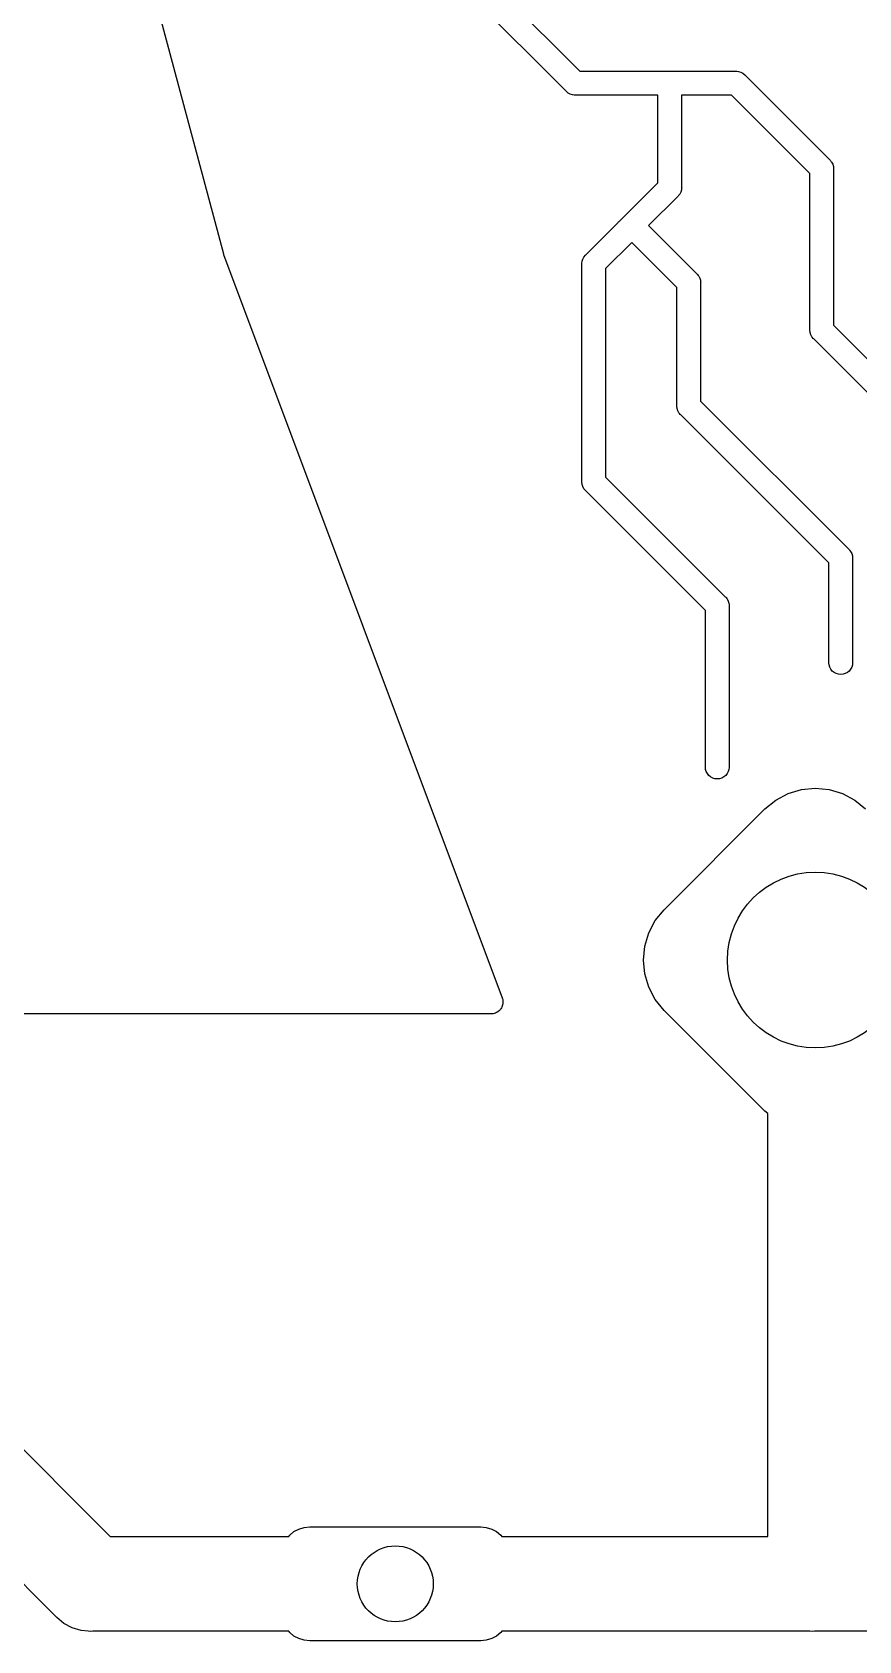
# Model space of a CAD drawing. Extents: x 5.02 to 6.67, y -5.6 to -2.91.
# Drawn here: x 5.846 to 6.189, y -4.945 to -4.278 of the extents above; entities that cross this region are included whole.
import ezdxf

# ---------------------------------------------------------------- set-up
doc = ezdxf.new("R2010")
doc.units = 0
doc.header["$MEASUREMENT"] = 0
doc.layers.add('BLACK', color=7, linetype='CONTINUOUS')

msp = doc.modelspace()

# ---------------------------------------------------------------- linework, layer by layer
at = {"layer": 'BLACK', "linetype": 'CONTINUOUS'}
for p, q in [((5.85129, -4.09292), (5.92517, -4.36996)), ((6.00492, -4.22631), (6.0729, -4.29429)), ((6.06722, -4.30252), (5.99669, -4.232)), ((6.10999, -4.29429), (6.11024, -4.29427)), ((6.11024, -4.29427), (6.11048, -4.29429)), ((6.13755, -4.29429), (6.1378, -4.29427)), ((6.1378, -4.29427), (6.13804, -4.29429)), ((6.0729, -4.29429), (6.10999, -4.29429)), ((6.11048, -4.29429), (6.13755, -4.29429)), ((6.13804, -4.29429), (6.13804, -4.29429)), ((6.13804, -4.29429), (6.13876, -4.29436)), ((6.13876, -4.29436), (6.13969, -4.29464)), ((6.13969, -4.29464), (6.14054, -4.2951)), ((6.14054, -4.2951), (6.14129, -4.29572)), ((6.14129, -4.29572), (6.14145, -4.2959)), ((6.14145, -4.2959), (6.17654, -4.331)), ((6.06737, -4.30271), (6.06722, -4.30252)), ((6.06756, -4.30286), (6.06737, -4.30271)), ((6.06802, -4.30324), (6.06756, -4.30286)), ((6.06756, -4.30286), (6.06756, -4.30286)), ((6.06812, -4.30332), (6.06802, -4.30324)), ((6.06897, -4.30378), (6.06812, -4.30332)), ((6.0699, -4.30406), (6.06897, -4.30378)), ((6.07062, -4.30413), (6.0699, -4.30406)), ((6.07063, -4.30413), (6.07062, -4.30413)), ((6.07087, -4.30416), (6.07063, -4.30413)), ((6.07111, -4.30413), (6.07087, -4.30416)), ((6.10531, -4.30413), (6.07111, -4.30413)), ((6.10532, -4.34048), (6.10531, -4.30413)), ((6.13576, -4.30413), (6.11516, -4.30413)), ((6.11516, -4.30413), (6.11516, -4.34228)), ((6.16831, -4.33668), (6.13576, -4.30413)), ((6.17654, -4.331), (6.17673, -4.33115)), ((6.17673, -4.33115), (6.17688, -4.33134)), ((6.17688, -4.33134), (6.17688, -4.33134)), ((6.17688, -4.33134), (6.17719, -4.33172)), ((6.17719, -4.33172), (6.17734, -4.3319)), ((6.17734, -4.3319), (6.1778, -4.33275)), ((6.1778, -4.33275), (6.17808, -4.33368)), ((6.17808, -4.33368), (6.17815, -4.3344)), ((6.08921, -4.35659), (6.10532, -4.34048)), ((6.16831, -4.40133), (6.16831, -4.33668)), ((6.17815, -4.3344), (6.17815, -4.3344)), ((6.17815, -4.3344), (6.17817, -4.33465)), ((6.17817, -4.33465), (6.17815, -4.33489)), ((6.17815, -4.33489), (6.17815, -4.39954)), ((6.11355, -4.34617), (6.10145, -4.35827)), ((6.11373, -4.34602), (6.11355, -4.34617)), ((6.11389, -4.34583), (6.11373, -4.34602)), ((6.11435, -4.34527), (6.11389, -4.34583)), ((6.11389, -4.34583), (6.11389, -4.34583)), ((6.1148, -4.34441), (6.11435, -4.34527)), ((6.11509, -4.34348), (6.1148, -4.34441)), ((6.11516, -4.34276), (6.11509, -4.34348)), ((6.11516, -4.34228), (6.11518, -4.34252)), ((6.11518, -4.34252), (6.11516, -4.34276)), ((6.11516, -4.34276), (6.11516, -4.34276)), ((6.07543, -4.37036), (6.08887, -4.35693)), ((6.08887, -4.35693), (6.08902, -4.35674)), ((6.08902, -4.35674), (6.08921, -4.35659)), ((6.08921, -4.35659), (6.08921, -4.35659)), ((6.10145, -4.35827), (6.12142, -4.37824)), ((6.09449, -4.36523), (6.08366, -4.37605)), ((6.11319, -4.38393), (6.09449, -4.36523)), ((5.92517, -4.36996), (5.92524, -4.37019)), ((5.92524, -4.37019), (6.04077, -4.67828)), ((6.0738, -4.37402), (6.07382, -4.37377)), ((6.07382, -4.37426), (6.0738, -4.37402)), ((6.07382, -4.37377), (6.07389, -4.37305)), ((6.07382, -4.37377), (6.07382, -4.37377)), ((6.07382, -4.46433), (6.07382, -4.37426)), ((6.07389, -4.37305), (6.07417, -4.37212)), ((6.07417, -4.37212), (6.07463, -4.37127)), ((6.07463, -4.37127), (6.07524, -4.37052)), ((6.07524, -4.37052), (6.07543, -4.37036)), ((6.08366, -4.37605), (6.08366, -4.46253)), ((6.12142, -4.37824), (6.12161, -4.37839)), ((6.12161, -4.37839), (6.12176, -4.37858)), ((6.12176, -4.37858), (6.12176, -4.37858)), ((6.12176, -4.37858), (6.12199, -4.37887)), ((6.12199, -4.37887), (6.12222, -4.37914)), ((6.12222, -4.37914), (6.12268, -4.38)), ((6.12268, -4.38), (6.12296, -4.38093)), ((6.12296, -4.38093), (6.12303, -4.38165)), ((6.11319, -4.43283), (6.11319, -4.38393)), ((6.12303, -4.38165), (6.12303, -4.38165)), ((6.12303, -4.38165), (6.12306, -4.38189)), ((6.12306, -4.38189), (6.12303, -4.38213)), ((6.12303, -4.38213), (6.12303, -4.43103)), ((6.17815, -4.39954), (6.20283, -4.42421)), ((6.16828, -4.40157), (6.16831, -4.40133)), ((6.16838, -4.40254), (6.16828, -4.40157)), ((6.16866, -4.40347), (6.16838, -4.40254)), ((6.16912, -4.40432), (6.16866, -4.40347)), ((6.1693, -4.40455), (6.16912, -4.40432)), ((6.16973, -4.40507), (6.1693, -4.40455)), ((6.16992, -4.40523), (6.16973, -4.40507)), ((6.19714, -4.43244), (6.16992, -4.40523)), ((6.11317, -4.43307), (6.11319, -4.43283)), ((6.11326, -4.43404), (6.11317, -4.43307)), ((6.11354, -4.43496), (6.11326, -4.43404)), ((6.12303, -4.43103), (6.18441, -4.49241)), ((6.114, -4.43582), (6.11354, -4.43496)), ((6.1143, -4.43619), (6.114, -4.43582)), ((6.11461, -4.43657), (6.1143, -4.43619)), ((6.1148, -4.43672), (6.11461, -4.43657)), ((6.17618, -4.4981), (6.1148, -4.43672)), ((6.0738, -4.46457), (6.07382, -4.46433)), ((6.07389, -4.46553), (6.0738, -4.46457)), ((6.07417, -4.46646), (6.07389, -4.46553)), ((6.07463, -4.46731), (6.07417, -4.46646)), ((6.07481, -4.46754), (6.07463, -4.46731)), ((6.07524, -4.46806), (6.07481, -4.46754)), ((6.08366, -4.46253), (6.13323, -4.5121)), ((6.07543, -4.46822), (6.07524, -4.46806)), ((6.125, -4.51779), (6.07543, -4.46822)), ((6.18441, -4.49241), (6.1846, -4.49257)), ((6.1846, -4.49257), (6.18475, -4.49275)), ((6.18475, -4.49275), (6.18521, -4.49332)), ((6.18521, -4.49332), (6.18567, -4.49417)), ((6.18567, -4.49417), (6.18595, -4.4951)), ((6.17618, -4.53961), (6.17618, -4.4981)), ((6.18595, -4.4951), (6.18602, -4.49582)), ((6.18602, -4.49582), (6.18602, -4.49582)), ((6.18602, -4.49582), (6.18605, -4.49606)), ((6.18605, -4.49606), (6.18602, -4.4963)), ((6.18602, -4.4963), (6.18602, -4.53961)), ((6.13323, -4.5121), (6.13342, -4.51225)), ((6.13342, -4.51225), (6.13357, -4.51244)), ((6.13357, -4.51244), (6.13357, -4.51244)), ((6.13357, -4.51244), (6.13388, -4.51282)), ((6.13388, -4.51282), (6.13403, -4.513)), ((6.13403, -4.513), (6.13449, -4.51386)), ((6.13449, -4.51386), (6.13477, -4.51478)), ((6.125, -4.58292), (6.125, -4.51779)), ((6.13477, -4.51478), (6.13484, -4.51551)), ((6.13484, -4.51551), (6.13484, -4.51551)), ((6.13484, -4.51551), (6.13487, -4.51575)), ((6.13487, -4.51575), (6.13484, -4.51599)), ((6.13484, -4.51599), (6.13484, -4.58292)), ((6.17625, -4.54033), (6.17618, -4.53961)), ((6.17653, -4.54126), (6.17625, -4.54033)), ((6.18595, -4.54033), (6.18567, -4.54126)), ((6.18602, -4.53961), (6.18595, -4.54033)), ((6.17699, -4.54212), (6.17653, -4.54126)), ((6.17761, -4.54287), (6.17699, -4.54212)), ((6.17836, -4.54348), (6.17761, -4.54287)), ((6.17921, -4.54394), (6.17836, -4.54348)), ((6.18014, -4.54422), (6.17921, -4.54394)), ((6.1811, -4.54432), (6.18014, -4.54422)), ((6.18207, -4.54422), (6.1811, -4.54432)), ((6.18299, -4.54394), (6.18207, -4.54422)), ((6.18385, -4.54348), (6.18299, -4.54394)), ((6.1846, -4.54287), (6.18385, -4.54348)), ((6.18521, -4.54212), (6.1846, -4.54287)), ((6.18567, -4.54126), (6.18521, -4.54212)), ((6.12507, -4.58364), (6.125, -4.58292)), ((6.12535, -4.58457), (6.12507, -4.58364)), ((6.12581, -4.58542), (6.12535, -4.58457)), ((6.12642, -4.58617), (6.12581, -4.58542)), ((6.12717, -4.58679), (6.12642, -4.58617)), ((6.12803, -4.58725), (6.12717, -4.58679)), ((6.12896, -4.58753), (6.12803, -4.58725)), ((6.12992, -4.58762), (6.12896, -4.58753)), ((6.13089, -4.58753), (6.12992, -4.58762)), ((6.13181, -4.58725), (6.13089, -4.58753)), ((6.13267, -4.58679), (6.13181, -4.58725)), ((6.13342, -4.58617), (6.13267, -4.58679)), ((6.13403, -4.58542), (6.13342, -4.58617)), ((6.13449, -4.58457), (6.13403, -4.58542)), ((6.13477, -4.58364), (6.13449, -4.58457)), ((6.13484, -4.58292), (6.13477, -4.58364)), ((6.15416, -4.59638), (6.15926, -4.59365)), ((6.15926, -4.59365), (6.1648, -4.59197)), ((6.1648, -4.59197), (6.17056, -4.5914)), ((6.17056, -4.5914), (6.17632, -4.59197)), ((6.17632, -4.59197), (6.18186, -4.59365)), ((6.18186, -4.59365), (6.18697, -4.59638)), ((6.10792, -4.64181), (6.14968, -4.60005)), ((6.14968, -4.60005), (6.15416, -4.59638)), ((6.18697, -4.59638), (6.19144, -4.60005)), ((6.10152, -4.65139), (6.10425, -4.64628)), ((6.10425, -4.64628), (6.10792, -4.64181)), ((6.09984, -4.65693), (6.10152, -4.65139)), ((6.09928, -4.66269), (6.09984, -4.65693)), ((6.09984, -4.66845), (6.09928, -4.66269)), ((6.10152, -4.67399), (6.09984, -4.66845)), ((6.10425, -4.67909), (6.10152, -4.67399)), ((6.04077, -4.67828), (6.0408, -4.67835)), ((6.0408, -4.67835), (6.04089, -4.67873)), ((6.04089, -4.67873), (6.041, -4.6791)), ((6.04099, -4.68104), (6.04096, -4.68114)), ((6.04103, -4.68066), (6.04099, -4.68104)), ((6.041, -4.6791), (6.04101, -4.6792)), ((6.04101, -4.6792), (6.04104, -4.6793)), ((6.04109, -4.68027), (6.04103, -4.68066)), ((6.04104, -4.6793), (6.04106, -4.67969)), ((6.04106, -4.67969), (6.04109, -4.68007)), ((6.04109, -4.68007), (6.04108, -4.68017)), ((6.04108, -4.68017), (6.04109, -4.68027)), ((6.10792, -4.68357), (6.10425, -4.67909)), ((6.03609, -4.68504), (5.80247, -4.68504)), ((6.03648, -4.685), (6.03609, -4.68504)), ((6.03687, -4.68498), (6.03648, -4.685)), ((6.03697, -4.68495), (6.03687, -4.68498)), ((6.03706, -4.68494), (6.03697, -4.68495)), ((6.03744, -4.68483), (6.03706, -4.68494)), ((6.03781, -4.68473), (6.03744, -4.68483)), ((6.0379, -4.68469), (6.03781, -4.68473)), ((6.038, -4.68466), (6.0379, -4.68469)), ((6.03834, -4.68448), (6.038, -4.68466)), ((6.03869, -4.68431), (6.03834, -4.68448)), ((6.03877, -4.68425), (6.03869, -4.68431)), ((6.03886, -4.6842), (6.03877, -4.68425)), ((6.03916, -4.68396), (6.03886, -4.6842)), ((6.03947, -4.68372), (6.03916, -4.68396)), ((6.03954, -4.68365), (6.03947, -4.68372)), ((6.03962, -4.68359), (6.03954, -4.68365)), ((6.03986, -4.68329), (6.03962, -4.68359)), ((6.04012, -4.683), (6.03986, -4.68329)), ((6.04017, -4.68291), (6.04012, -4.683)), ((6.04024, -4.68284), (6.04017, -4.68291)), ((6.04042, -4.68249), (6.04024, -4.68284)), ((6.04062, -4.68216), (6.04042, -4.68249)), ((6.04065, -4.68206), (6.04062, -4.68216)), ((6.0407, -4.68198), (6.04065, -4.68206)), ((6.04082, -4.6816), (6.0407, -4.68198)), ((6.04095, -4.68124), (6.04082, -4.6816)), ((6.04096, -4.68114), (6.04095, -4.68124)), ((6.14968, -4.72532), (6.10792, -4.68357)), ((6.15088, -4.7263), (6.14968, -4.72532)), ((6.15088, -4.90157), (6.15088, -4.7263)), ((5.80594, -4.82928), (5.87823, -4.90157)), ((5.85548, -4.9345), (5.78318, -4.8622)), ((5.95267, -4.9011), (5.95446, -4.89963)), ((5.95446, -4.89963), (5.9565, -4.89854)), ((5.9565, -4.89854), (5.95872, -4.89786)), ((5.95872, -4.89786), (5.96102, -4.89764)), ((5.96102, -4.89764), (6.03189, -4.89764)), ((6.03189, -4.89764), (6.03419, -4.89786)), ((6.03419, -4.89786), (6.03641, -4.89854)), ((6.03641, -4.89854), (6.03845, -4.89963)), ((6.03845, -4.89963), (6.04024, -4.9011)), ((5.87823, -4.90157), (5.95228, -4.90157)), ((5.95228, -4.90157), (5.95267, -4.9011)), ((6.04024, -4.9011), (6.04063, -4.90157)), ((6.04063, -4.90157), (6.15088, -4.90157)), ((5.85609, -4.93525), (5.85548, -4.9345)), ((5.85909, -4.93771), (5.85609, -4.93525)), ((5.86251, -4.93953), (5.85909, -4.93771)), ((5.86622, -4.94066), (5.86251, -4.93953)), ((5.86911, -4.94094), (5.86622, -4.94066)), ((5.87008, -4.94104), (5.86911, -4.94094)), ((5.86911, -4.94094), (5.86911, -4.94094)), ((5.87105, -4.94094), (5.87008, -4.94104)), ((5.95228, -4.94094), (5.87105, -4.94094)), ((5.95267, -4.94142), (5.95228, -4.94094)), ((6.04063, -4.94094), (6.04024, -4.94142)), ((6.16832, -4.94094), (6.04063, -4.94094)), ((6.16929, -4.94104), (6.16832, -4.94094)), ((6.17026, -4.94094), (6.16929, -4.94104)), ((6.22047, -4.94094), (6.17026, -4.94094)), ((5.95446, -4.94289), (5.95267, -4.94142)), ((5.9565, -4.94398), (5.95446, -4.94289)), ((5.95872, -4.94465), (5.9565, -4.94398)), ((5.96102, -4.94488), (5.95872, -4.94465)), ((6.03189, -4.94488), (5.96102, -4.94488)), ((6.03419, -4.94465), (6.03189, -4.94488)), ((6.03641, -4.94398), (6.03419, -4.94465)), ((6.03845, -4.94289), (6.03641, -4.94398)), ((6.04024, -4.94142), (6.03845, -4.94289))]:
    msp.add_line(p, q, dxfattribs=at)
at = {"layer": 'BLACK'}
for centre, radius in [((6.17056, -4.66269), 0.03642), ((5.99646, -4.92126), 0.01575)]:
    msp.add_circle(centre, radius, dxfattribs=at)

doc.saveas('drawing.dxf')
